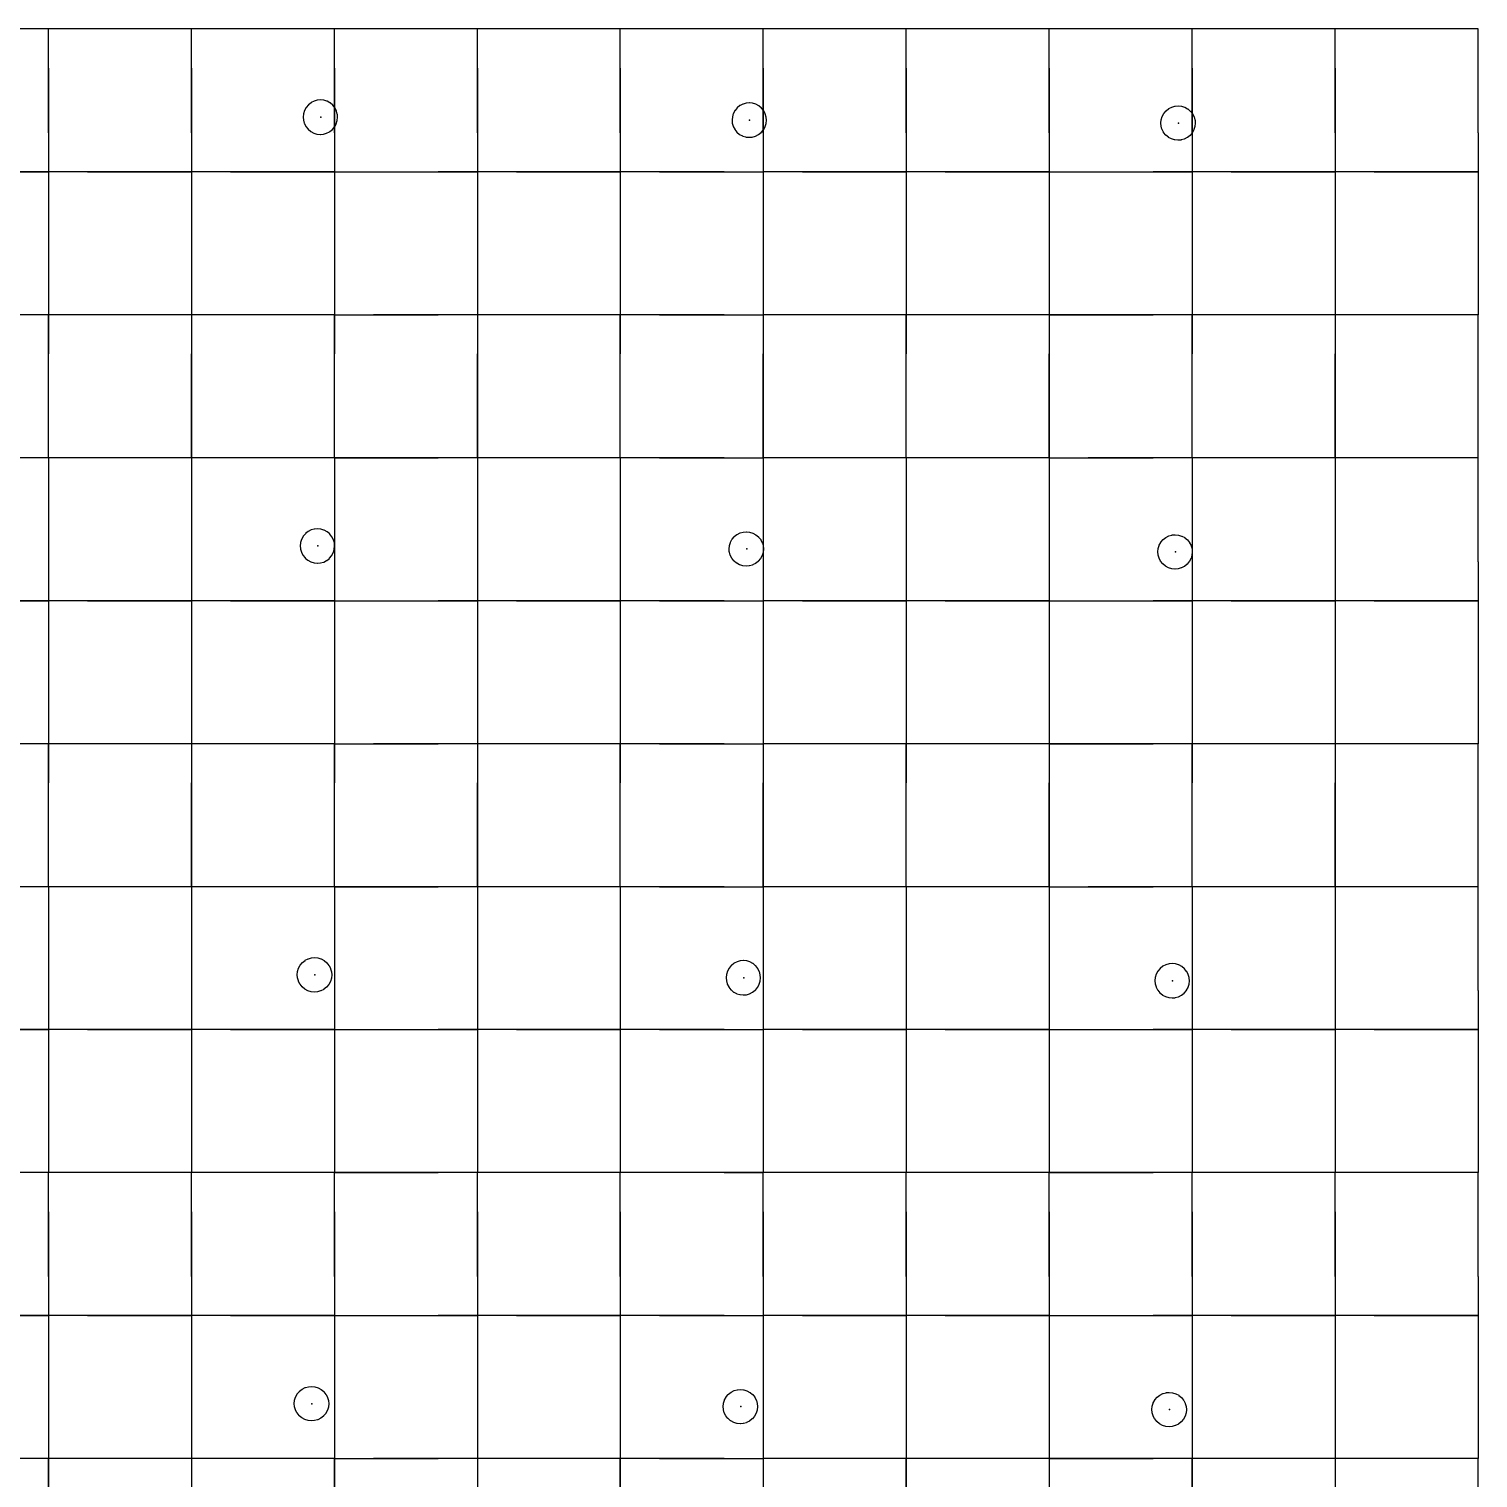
# Model space of a CAD drawing. Header units: metres. Extents: x 0 to 438, y -24 to 612.
# Drawn here: x 268.8 to 360, y 511.8 to 603 of the extents above; entities that cross this region are included whole.
import ezdxf

# ---------------------------------------------------------------- set-up
doc = ezdxf.new("R2010")
doc.units = ezdxf.units.M
doc.layers.add('LAYER_01_CUT', color=7, linetype='Continuous')
doc.layers.add('LAYER_04_GRID', color=7, linetype='Continuous')

msp = doc.modelspace()

# ---------------------------------------------------------------- linework, layer by layer
at = {"layer": 'LAYER_01_CUT'}
for points in [[(360, 596.462), (360, 603), (357.538, 603), (351, 603), (348.538, 603), (342, 603), (339.538, 603), (333, 603), (330.538, 603), (324, 603), (321.538, 603), (315, 603), (312.538, 603), (306, 603), (303.538, 603), (297, 603), (294.538, 603), (288, 603), (285.538, 603), (279, 603), (276.538, 603), (270, 603), (267.538, 603)], [(270, 596.462), (270, 603)], [(270, 600.538), (270, 603)], [(279, 596.462), (279, 603)], [(279, 600.538), (279, 603)], [(288, 596.462), (288, 603)], [(288, 600.538), (288, 603)], [(297, 596.462), (297, 603)], [(297, 600.538), (297, 603)], [(306, 596.462), (306, 603)], [(306, 600.538), (306, 603)], [(315, 596.462), (315, 603)], [(315, 600.538), (315, 603)], [(324, 596.462), (324, 603)], [(324, 600.538), (324, 603)], [(333, 596.462), (333, 603)], [(333, 600.538), (333, 603)], [(342, 596.462), (342, 603)], [(342, 600.538), (342, 603)], [(351, 596.462), (351, 603)], [(351, 600.538), (351, 603)], [(270, 600.538), (270, 594)], [(279, 600.538), (279, 594)], [(288, 600.538), (288, 594)], [(297, 600.538), (297, 594)], [(306, 600.538), (306, 594)], [(315, 600.538), (315, 594)], [(324, 600.538), (324, 594)], [(333, 600.538), (333, 594)], [(342, 600.538), (342, 594)], [(351, 600.538), (351, 594)], [(287.311, 596.384), (287.503, 596.437), (287.511, 596.44), (287.696, 596.533), (287.703, 596.539), (287.869, 596.669), (287.875, 596.676), (288.011, 596.838), (288.015, 596.846), (288.115, 597.03), (288.118, 597.038), (288.178, 597.234), (288.179, 597.242), (288.199, 597.441), (288.199, 597.449), (288.183, 597.636), (288.181, 597.644), (288.128, 597.835), (288.124, 597.843), (288.031, 598.028), (288.026, 598.035), (287.895, 598.201), (287.889, 598.207), (287.727, 598.343), (287.719, 598.348), (287.535, 598.448), (287.526, 598.45), (287.331, 598.51), (287.322, 598.511), (287.124, 598.532), (287.116, 598.531), (286.929, 598.516), (286.921, 598.513), (286.729, 598.46), (286.722, 598.457), (286.537, 598.364), (286.53, 598.358), (286.363, 598.228), (286.358, 598.221), (286.221, 598.059), (286.217, 598.051), (286.117, 597.867), (286.114, 597.859), (286.054, 597.663), (286.053, 597.655), (286.033, 597.456), (286.034, 597.448), (286.049, 597.261), (286.051, 597.253), (286.104, 597.062), (286.108, 597.054), (286.201, 596.869), (286.206, 596.862), (286.337, 596.696), (286.344, 596.69), (286.506, 596.554), (286.513, 596.549), (286.698, 596.449), (286.706, 596.447), (286.902, 596.387), (286.91, 596.386), (287.109, 596.365), (287.116, 596.366), (287.303, 596.381), (287.311, 596.384)], [(313.116, 597.681), (313.114, 597.672), (313.054, 597.476), (313.053, 597.468), (313.032, 597.27), (313.033, 597.262), (313.048, 597.075), (313.051, 597.067), (313.104, 596.875), (313.107, 596.868), (313.2, 596.683), (313.206, 596.676), (313.336, 596.509), (313.343, 596.504), (313.505, 596.367), (313.513, 596.363), (313.697, 596.263), (313.705, 596.26), (313.901, 596.2), (313.909, 596.199), (314.108, 596.179), (314.116, 596.179), (314.303, 596.195), (314.311, 596.197), (314.502, 596.25), (314.51, 596.254), (314.695, 596.347), (314.702, 596.352), (314.868, 596.483), (314.874, 596.49), (315.01, 596.651), (315.014, 596.659), (315.115, 596.844), (315.117, 596.852), (315.178, 597.048), (315.178, 597.056), (315.199, 597.255), (315.198, 597.262), (315.183, 597.449), (315.18, 597.457), (315.127, 597.649), (315.124, 597.657), (315.031, 597.842), (315.025, 597.848), (314.895, 598.015), (314.888, 598.02), (314.726, 598.157), (314.718, 598.161), (314.534, 598.261), (314.526, 598.264), (314.33, 598.324), (314.322, 598.325), (314.123, 598.345), (314.115, 598.345), (313.928, 598.329), (313.92, 598.327), (313.729, 598.274), (313.721, 598.27), (313.536, 598.177), (313.529, 598.172), (313.363, 598.041), (313.357, 598.035), (313.221, 597.873), (313.217, 597.865), (313.116, 597.681)], [(340.05, 596.88), (340.048, 596.888), (340.032, 597.075), (340.032, 597.083), (340.052, 597.282), (340.053, 597.29), (340.113, 597.486), (340.116, 597.494), (340.216, 597.679), (340.22, 597.686), (340.357, 597.848), (340.362, 597.855), (340.528, 597.985), (340.535, 597.991), (340.72, 598.084), (340.728, 598.087), (340.92, 598.14), (340.928, 598.143), (341.115, 598.158), (341.122, 598.159), (341.321, 598.138), (341.329, 598.138), (341.525, 598.077), (341.533, 598.075), (341.718, 597.975), (341.725, 597.97), (341.887, 597.834), (341.894, 597.828), (342.025, 597.662), (342.03, 597.655), (342.123, 597.47), (342.127, 597.462), (342.18, 597.271), (342.182, 597.263), (342.197, 597.076), (342.198, 597.068), (342.178, 596.87), (342.177, 596.861), (342.117, 596.665), (342.114, 596.657), (342.014, 596.473), (342.01, 596.465), (341.873, 596.303), (341.868, 596.296), (341.701, 596.166), (341.694, 596.16), (341.509, 596.068), (341.502, 596.064), (341.31, 596.011), (341.302, 596.008), (341.115, 595.993), (341.107, 595.992), (340.909, 596.013), (340.901, 596.014), (340.705, 596.074), (340.696, 596.076), (340.512, 596.177), (340.504, 596.181), (340.342, 596.317), (340.336, 596.323), (340.205, 596.489), (340.2, 596.496), (340.107, 596.681), (340.103, 596.689), (340.05, 596.88)], [(270, 596.462), (270, 594)], [(279, 596.462), (279, 594)], [(288, 596.462), (288, 594)], [(297, 596.462), (297, 594)], [(306, 596.462), (306, 594)], [(315, 596.462), (315, 594)], [(324, 596.462), (324, 594)], [(333, 596.462), (333, 594)], [(342, 596.462), (342, 594)], [(351, 596.462), (351, 594)], [(360, 596.462), (360, 594)], [(263.462, 594), (270, 594), (270, 587.462)], [(270, 594), (267.538, 594)], [(272.462, 594), (270, 594)], [(276.538, 594), (270, 594)], [(270, 594), (270, 591.538)], [(272.462, 594), (279, 594), (279, 587.462)], [(279, 594), (276.538, 594)], [(281.462, 594), (279, 594)], [(285.538, 594), (279, 594)], [(279, 594), (279, 591.538)], [(281.462, 594), (288, 594), (288, 587.462)], [(288, 594), (285.538, 594)], [(288, 594), (288, 591.538)], [(288, 594), (290.462, 594)], [(288, 594), (294.538, 594)], [(290.462, 594), (297, 594), (297, 587.462)], [(297, 594), (294.538, 594)], [(299.462, 594), (297, 594)], [(303.538, 594), (297, 594)], [(297, 594), (297, 591.538)], [(299.462, 594), (306, 594), (306, 587.462)], [(306, 594), (303.538, 594)], [(308.462, 594), (306, 594)], [(312.538, 594), (306, 594)], [(306, 594), (306, 591.538)], [(308.462, 594), (315, 594), (315, 587.462)], [(312.538, 594), (315, 594)], [(317.462, 594), (315, 594)], [(321.538, 594), (315, 594)], [(315, 594), (315, 591.538)], [(317.462, 594), (324, 594), (324, 587.462)], [(324, 594), (321.538, 594)], [(326.462, 594), (324, 594)], [(330.538, 594), (324, 594)], [(324, 594), (324, 591.538)], [(326.462, 594), (333, 594), (333, 587.462)], [(333, 594), (330.538, 594)], [(333, 594), (333, 591.538)], [(333, 594), (335.462, 594)], [(333, 594), (339.538, 594)], [(335.462, 594), (342, 594), (342, 587.462)], [(342, 594), (339.538, 594)], [(344.462, 594), (342, 594)], [(348.538, 594), (342, 594)], [(342, 594), (342, 591.538)], [(344.462, 594), (351, 594), (351, 587.462)], [(351, 594), (348.538, 594)], [(353.462, 594), (351, 594)], [(357.538, 594), (351, 594)], [(351, 594), (351, 591.538)], [(353.462, 594), (360, 594), (360, 587.462)], [(360, 594), (357.538, 594)], [(270, 591.538), (270, 585)], [(279, 591.538), (279, 585)], [(288, 591.538), (288, 585)], [(297, 591.538), (297, 585)], [(306, 591.538), (306, 585)], [(315, 591.538), (315, 585)], [(324, 591.538), (324, 585)], [(333, 591.538), (333, 585)], [(342, 591.538), (342, 585)], [(351, 591.538), (351, 585)], [(270, 587.462), (270, 585)], [(279, 587.462), (279, 585)], [(288, 587.462), (288, 585)], [(297, 587.462), (297, 585)], [(306, 587.462), (306, 585)], [(315, 587.462), (315, 585)], [(324, 587.462), (324, 585)], [(333, 587.462), (333, 585)], [(342, 587.462), (342, 585)], [(351, 587.462), (351, 585)], [(360, 587.462), (360, 585)], [(270, 585), (263.462, 585)], [(270, 585), (267.538, 585)], [(270, 578.462), (270, 585), (270, 582.538)], [(272.462, 585), (270, 585)], [(276.538, 585), (270, 585)], [(279, 585), (272.462, 585)], [(279, 585), (276.538, 585)], [(281.462, 585), (279, 585), (279, 578.462), (279, 576), (279, 569.462)], [(285.538, 585), (279, 585)], [(279, 585), (279, 582.538)], [(288, 585), (281.462, 585)], [(288, 585), (285.538, 585)], [(288, 578.462), (288, 585), (288, 582.538)], [(288, 585), (290.462, 585)], [(288, 585), (294.538, 585)], [(297, 585), (290.462, 585)], [(297, 585), (294.538, 585)], [(299.462, 585), (297, 585), (297, 578.462), (297, 576), (297, 569.462)], [(303.538, 585), (297, 585)], [(297, 585), (297, 582.538)], [(306, 585), (299.462, 585)], [(306, 585), (303.538, 585)], [(306, 578.462), (306, 585), (306, 582.538)], [(308.462, 585), (306, 585)], [(312.538, 585), (306, 585)], [(308.462, 585), (315, 585)], [(312.538, 585), (315, 585)], [(317.462, 585), (315, 585), (315, 578.462), (315, 576), (315, 569.462)], [(321.538, 585), (315, 585)], [(315, 585), (315, 582.538)], [(324, 585), (317.462, 585)], [(324, 585), (321.538, 585)], [(324, 578.462), (324, 585), (324, 582.538)], [(326.462, 585), (324, 585)], [(330.538, 585), (324, 585)], [(333, 585), (326.462, 585)], [(333, 585), (330.538, 585)], [(335.462, 585), (333, 585), (333, 578.462), (333, 576), (333, 569.462)], [(333, 585), (333, 582.538)], [(333, 585), (339.538, 585)], [(342, 585), (335.462, 585)], [(342, 585), (339.538, 585)], [(342, 578.462), (342, 585), (342, 582.538)], [(344.462, 585), (342, 585)], [(348.538, 585), (342, 585)], [(351, 585), (344.462, 585)], [(351, 585), (348.538, 585)], [(360, 569.462), (360, 576), (360, 578.462), (360, 585), (353.462, 585), (351, 585), (351, 578.462), (351, 576), (351, 569.462)], [(357.538, 585), (351, 585)], [(351, 585), (351, 582.538)], [(360, 585), (357.538, 585)], [(270, 576), (270, 582.538)], [(279, 576), (279, 582.538)], [(288, 576), (288, 582.538)], [(297, 576), (297, 582.538)], [(306, 576), (306, 582.538)], [(315, 576), (315, 582.538)], [(324, 576), (324, 582.538)], [(333, 576), (333, 582.538)], [(342, 576), (342, 582.538)], [(351, 576), (351, 582.538)], [(270, 576), (270, 578.462)], [(288, 576), (288, 578.462)], [(306, 576), (306, 578.462)], [(324, 576), (324, 578.462)], [(342, 576), (342, 578.462)], [(270, 576), (263.462, 576)], [(270, 576), (267.538, 576)], [(272.462, 576), (270, 576), (270, 569.462)], [(276.538, 576), (270, 576)], [(270, 576), (270, 573.538)], [(279, 576), (272.462, 576)], [(279, 576), (276.538, 576)], [(281.462, 576), (279, 576)], [(285.538, 576), (279, 576)], [(279, 576), (279, 573.538)], [(288, 576), (281.462, 576)], [(288, 576), (285.538, 576)], [(290.462, 576), (288, 576), (288, 569.462)], [(288, 576), (288, 573.538)], [(288, 576), (294.538, 576)], [(297, 576), (290.462, 576)], [(297, 576), (294.538, 576)], [(299.462, 576), (297, 576)], [(303.538, 576), (297, 576)], [(297, 576), (297, 573.538)], [(306, 576), (299.462, 576)], [(306, 576), (303.538, 576)], [(308.462, 576), (306, 576), (306, 569.462)], [(312.538, 576), (306, 576)], [(306, 576), (306, 573.538)], [(308.462, 576), (315, 576)], [(312.538, 576), (315, 576)], [(317.462, 576), (315, 576)], [(321.538, 576), (315, 576)], [(315, 576), (315, 573.538)], [(324, 576), (317.462, 576)], [(324, 576), (321.538, 576)], [(326.462, 576), (324, 576), (324, 569.462)], [(330.538, 576), (324, 576)], [(324, 576), (324, 573.538)], [(333, 576), (326.462, 576)], [(333, 576), (330.538, 576)], [(333, 576), (333, 573.538)], [(333, 576), (335.462, 576)], [(333, 576), (339.538, 576)], [(342, 576), (335.462, 576)], [(342, 576), (339.538, 576)], [(344.462, 576), (342, 576), (342, 569.462)], [(348.538, 576), (342, 576)], [(342, 576), (342, 573.538)], [(351, 576), (344.462, 576)], [(351, 576), (348.538, 576)], [(353.462, 576), (351, 576)], [(357.538, 576), (351, 576)], [(351, 576), (351, 573.538)], [(360, 576), (353.462, 576)], [(360, 576), (357.538, 576)], [(270, 573.538), (270, 567)], [(279, 573.538), (279, 567)], [(288, 573.538), (288, 567)], [(297, 573.538), (297, 567)], [(306, 573.538), (306, 567)], [(315, 573.538), (315, 567)], [(324, 573.538), (324, 567)], [(333, 573.538), (333, 567)], [(342, 573.538), (342, 567)], [(351, 573.538), (351, 567)], [(286.93, 569.366), (287.117, 569.382), (287.125, 569.384), (287.316, 569.437), (287.324, 569.441), (287.509, 569.534), (287.516, 569.539), (287.682, 569.67), (287.688, 569.677), (287.824, 569.838), (287.829, 569.846), (287.929, 570.031), (287.931, 570.039), (287.992, 570.235), (287.993, 570.243), (288.013, 570.442), (288.012, 570.449), (287.997, 570.636), (287.995, 570.644), (287.942, 570.836), (287.938, 570.844), (287.845, 571.029), (287.84, 571.036), (287.709, 571.202), (287.702, 571.207), (287.54, 571.344), (287.533, 571.348), (287.348, 571.448), (287.34, 571.451), (287.144, 571.511), (287.136, 571.512), (286.937, 571.532), (286.929, 571.532), (286.742, 571.516), (286.734, 571.514), (286.543, 571.461), (286.535, 571.457), (286.35, 571.364), (286.343, 571.359), (286.177, 571.228), (286.171, 571.222), (286.035, 571.06), (286.031, 571.052), (285.93, 570.868), (285.928, 570.859), (285.868, 570.663), (285.867, 570.655), (285.846, 570.457), (285.847, 570.449), (285.863, 570.262), (285.865, 570.254), (285.918, 570.062), (285.922, 570.055), (286.014, 569.87), (286.02, 569.863), (286.15, 569.697), (286.157, 569.691), (286.319, 569.554), (286.327, 569.55), (286.511, 569.45), (286.519, 569.447), (286.715, 569.387), (286.724, 569.386), (286.922, 569.366), (286.93, 569.366)], [(314.348, 571.262), (314.532, 571.162), (314.54, 571.158), (314.702, 571.021), (314.708, 571.015), (314.839, 570.849), (314.844, 570.842), (314.937, 570.657), (314.941, 570.649), (314.994, 570.458), (314.996, 570.45), (315.012, 570.263), (315.012, 570.255), (314.992, 570.057), (314.991, 570.048), (314.931, 569.852), (314.928, 569.844), (314.828, 569.66), (314.824, 569.652), (314.687, 569.49), (314.682, 569.483), (314.516, 569.353), (314.509, 569.347), (314.324, 569.255), (314.316, 569.251), (314.124, 569.198), (314.116, 569.196), (313.929, 569.18), (313.922, 569.179), (313.723, 569.2), (313.715, 569.201), (313.519, 569.261), (313.511, 569.263), (313.326, 569.364), (313.318, 569.368), (313.157, 569.504), (313.15, 569.51), (313.019, 569.676), (313.014, 569.683), (312.921, 569.868), (312.917, 569.876), (312.864, 570.067), (312.862, 570.075), (312.846, 570.262), (312.846, 570.27), (312.866, 570.469), (312.867, 570.477), (312.927, 570.673), (312.93, 570.681), (313.03, 570.866), (313.034, 570.873), (313.171, 571.035), (313.176, 571.042), (313.343, 571.173), (313.349, 571.178), (313.535, 571.271), (313.542, 571.275), (313.734, 571.328), (313.742, 571.33), (313.929, 571.345), (313.937, 571.346), (314.135, 571.325), (314.143, 571.325), (314.339, 571.264), (314.348, 571.262)], [(340.029, 570.679), (340.034, 570.687), (340.17, 570.849), (340.176, 570.855), (340.342, 570.986), (340.349, 570.992), (340.534, 571.084), (340.542, 571.088), (340.733, 571.141), (340.741, 571.143), (340.928, 571.159), (340.936, 571.16), (341.135, 571.139), (341.143, 571.138), (341.339, 571.078), (341.347, 571.075), (341.531, 570.975), (341.539, 570.971), (341.701, 570.835), (341.708, 570.829), (341.838, 570.663), (341.844, 570.656), (341.937, 570.471), (341.94, 570.463), (341.993, 570.271), (341.996, 570.263), (342.011, 570.076), (342.012, 570.069), (341.991, 569.87), (341.99, 569.862), (341.93, 569.666), (341.928, 569.658), (341.827, 569.473), (341.823, 569.466), (341.687, 569.304), (341.681, 569.297), (341.515, 569.166), (341.508, 569.161), (341.323, 569.068), (341.315, 569.064), (341.124, 569.011), (341.116, 569.009), (340.929, 568.994), (340.921, 568.993), (340.722, 569.013), (340.714, 569.014), (340.518, 569.075), (340.51, 569.077), (340.326, 569.177), (340.318, 569.181), (340.156, 569.318), (340.149, 569.324), (340.019, 569.49), (340.013, 569.497), (339.92, 569.682), (339.916, 569.689), (339.863, 569.881), (339.861, 569.889), (339.846, 570.076), (339.845, 570.084), (339.866, 570.282), (339.866, 570.291), (339.927, 570.487), (339.929, 570.495), (340.029, 570.679)], [(270, 569.462), (270, 567)], [(279, 569.462), (279, 567)], [(288, 569.462), (288, 567)], [(297, 569.462), (297, 567)], [(306, 569.462), (306, 567)], [(315, 569.462), (315, 567)], [(324, 569.462), (324, 567)], [(333, 569.462), (333, 567)], [(342, 569.462), (342, 567)], [(351, 569.462), (351, 567)], [(360, 569.462), (360, 567)], [(263.462, 567), (270, 567), (270, 560.462)], [(270, 567), (267.538, 567)], [(272.462, 567), (270, 567)], [(276.538, 567), (270, 567)], [(270, 567), (270, 564.538)], [(272.462, 567), (279, 567), (279, 560.462)], [(279, 567), (276.538, 567)], [(281.462, 567), (279, 567)], [(285.538, 567), (279, 567)], [(279, 567), (279, 564.538)], [(281.462, 567), (288, 567), (288, 560.462)], [(288, 567), (285.538, 567)], [(288, 567), (288, 564.538)], [(288, 567), (290.462, 567)], [(288, 567), (294.538, 567)], [(290.462, 567), (297, 567), (297, 560.462)], [(297, 567), (294.538, 567)], [(299.462, 567), (297, 567)], [(303.538, 567), (297, 567)], [(297, 567), (297, 564.538)], [(299.462, 567), (306, 567), (306, 560.462)], [(306, 567), (303.538, 567)], [(308.462, 567), (306, 567)], [(312.538, 567), (306, 567)], [(306, 567), (306, 564.538)], [(308.462, 567), (315, 567), (315, 560.462)], [(312.538, 567), (315, 567)], [(317.462, 567), (315, 567)], [(321.538, 567), (315, 567)], [(315, 567), (315, 564.538)], [(317.462, 567), (324, 567), (324, 560.462)], [(324, 567), (321.538, 567)], [(326.462, 567), (324, 567)], [(330.538, 567), (324, 567)], [(324, 567), (324, 564.538)], [(326.462, 567), (333, 567), (333, 560.462)], [(333, 567), (330.538, 567)], [(333, 567), (333, 564.538)], [(333, 567), (335.462, 567)], [(333, 567), (339.538, 567)], [(335.462, 567), (342, 567), (342, 560.462)], [(342, 567), (339.538, 567)], [(344.462, 567), (342, 567)], [(348.538, 567), (342, 567)], [(342, 567), (342, 564.538)], [(344.462, 567), (351, 567), (351, 560.462)], [(351, 567), (348.538, 567)], [(353.462, 567), (351, 567)], [(357.538, 567), (351, 567)], [(351, 567), (351, 564.538)], [(353.462, 567), (360, 567), (360, 560.462)], [(360, 567), (357.538, 567)], [(270, 564.538), (270, 558)], [(279, 564.538), (279, 558)], [(288, 564.538), (288, 558)], [(297, 564.538), (297, 558)], [(306, 564.538), (306, 558)], [(315, 564.538), (315, 558)], [(324, 564.538), (324, 558)], [(333, 564.538), (333, 558)], [(342, 564.538), (342, 558)], [(351, 564.538), (351, 558)], [(270, 560.462), (270, 558)], [(279, 560.462), (279, 558)], [(288, 560.462), (288, 558)], [(297, 560.462), (297, 558)], [(306, 560.462), (306, 558)], [(315, 560.462), (315, 558)], [(324, 560.462), (324, 558)], [(333, 560.462), (333, 558)], [(342, 560.462), (342, 558)], [(351, 560.462), (351, 558)], [(360, 560.462), (360, 558)], [(270, 558), (263.462, 558)], [(270, 558), (267.538, 558)], [(270, 551.462), (270, 558), (270, 555.538)], [(272.462, 558), (270, 558)], [(276.538, 558), (270, 558)], [(279, 558), (272.462, 558)], [(279, 558), (276.538, 558)], [(281.462, 558), (279, 558), (279, 551.462), (279, 549), (279, 542.462)], [(285.538, 558), (279, 558)], [(279, 558), (279, 555.538)], [(288, 558), (281.462, 558)], [(288, 558), (285.538, 558)], [(288, 551.462), (288, 558), (288, 555.538)], [(288, 558), (290.462, 558)], [(288, 558), (294.538, 558)], [(297, 558), (290.462, 558)], [(297, 558), (294.538, 558)], [(299.462, 558), (297, 558), (297, 551.462), (297, 549), (297, 542.462)], [(303.538, 558), (297, 558)], [(297, 558), (297, 555.538)], [(306, 558), (299.462, 558)], [(306, 558), (303.538, 558)], [(306, 551.462), (306, 558), (306, 555.538)], [(308.462, 558), (306, 558)], [(312.538, 558), (306, 558)], [(308.462, 558), (315, 558)], [(312.538, 558), (315, 558)], [(317.462, 558), (315, 558), (315, 551.462), (315, 549), (315, 542.462)], [(321.538, 558), (315, 558)], [(315, 558), (315, 555.538)], [(324, 558), (317.462, 558)], [(324, 558), (321.538, 558)], [(324, 551.462), (324, 558), (324, 555.538)], [(326.462, 558), (324, 558)], [(330.538, 558), (324, 558)], [(333, 558), (326.462, 558)], [(333, 558), (330.538, 558)], [(335.462, 558), (333, 558), (333, 551.462), (333, 549), (333, 542.462)], [(333, 558), (333, 555.538)], [(333, 558), (339.538, 558)], [(342, 558), (335.462, 558)], [(342, 558), (339.538, 558)], [(342, 551.462), (342, 558), (342, 555.538)], [(344.462, 558), (342, 558)], [(348.538, 558), (342, 558)], [(351, 558), (344.462, 558)], [(351, 558), (348.538, 558)], [(360, 542.462), (360, 549), (360, 551.462), (360, 558), (353.462, 558), (351, 558), (351, 551.462), (351, 549), (351, 542.462)], [(357.538, 558), (351, 558)], [(351, 558), (351, 555.538)], [(360, 558), (357.538, 558)], [(270, 549), (270, 555.538)], [(279, 549), (279, 555.538)], [(288, 549), (288, 555.538)], [(297, 549), (297, 555.538)], [(306, 549), (306, 555.538)], [(315, 549), (315, 555.538)], [(324, 549), (324, 555.538)], [(333, 549), (333, 555.538)], [(342, 549), (342, 555.538)], [(351, 549), (351, 555.538)], [(270, 549), (270, 551.462)], [(288, 549), (288, 551.462)], [(306, 549), (306, 551.462)], [(324, 549), (324, 551.462)], [(342, 549), (342, 551.462)], [(270, 549), (263.462, 549)], [(270, 549), (267.538, 549)], [(272.462, 549), (270, 549), (270, 542.462)], [(276.538, 549), (270, 549)], [(270, 549), (270, 546.538)], [(279, 549), (272.462, 549)], [(279, 549), (276.538, 549)], [(281.462, 549), (279, 549)], [(285.538, 549), (279, 549)], [(279, 549), (279, 546.538)], [(288, 549), (281.462, 549)], [(288, 549), (285.538, 549)], [(290.462, 549), (288, 549), (288, 542.462)], [(288, 549), (288, 546.538)], [(288, 549), (294.538, 549)], [(297, 549), (290.462, 549)], [(297, 549), (294.538, 549)], [(299.462, 549), (297, 549)], [(303.538, 549), (297, 549)], [(297, 549), (297, 546.538)], [(306, 549), (299.462, 549)], [(306, 549), (303.538, 549)], [(308.462, 549), (306, 549), (306, 542.462)], [(312.538, 549), (306, 549)], [(306, 549), (306, 546.538)], [(308.462, 549), (315, 549)], [(312.538, 549), (315, 549)], [(317.462, 549), (315, 549)], [(321.538, 549), (315, 549)], [(315, 549), (315, 546.538)], [(324, 549), (317.462, 549)], [(324, 549), (321.538, 549)], [(326.462, 549), (324, 549), (324, 542.462)], [(330.538, 549), (324, 549)], [(324, 549), (324, 546.538)], [(333, 549), (326.462, 549)], [(333, 549), (330.538, 549)], [(333, 549), (333, 546.538)], [(333, 549), (335.462, 549)], [(333, 549), (339.538, 549)], [(342, 549), (335.462, 549)], [(342, 549), (339.538, 549)], [(344.462, 549), (342, 549), (342, 542.462)], [(348.538, 549), (342, 549)], [(342, 549), (342, 546.538)], [(351, 549), (344.462, 549)], [(351, 549), (348.538, 549)], [(353.462, 549), (351, 549)], [(357.538, 549), (351, 549)], [(351, 549), (351, 546.538)], [(360, 549), (353.462, 549)], [(360, 549), (357.538, 549)], [(270, 546.538), (270, 540)], [(279, 546.538), (279, 540)], [(288, 546.538), (288, 540)], [(297, 546.538), (297, 540)], [(306, 546.538), (306, 540)], [(315, 546.538), (315, 540)], [(324, 546.538), (324, 540)], [(333, 546.538), (333, 540)], [(342, 546.538), (342, 540)], [(351, 546.538), (351, 540)], [(286.349, 544.458), (286.357, 544.462), (286.548, 544.515), (286.556, 544.517), (286.743, 544.532), (286.751, 544.533), (286.949, 544.513), (286.958, 544.512), (287.154, 544.451), (287.162, 544.449), (287.346, 544.349), (287.354, 544.345), (287.516, 544.208), (287.523, 544.202), (287.653, 544.036), (287.659, 544.029), (287.751, 543.844), (287.755, 543.837), (287.808, 543.645), (287.81, 543.637), (287.826, 543.45), (287.827, 543.442), (287.806, 543.244), (287.805, 543.235), (287.745, 543.039), (287.743, 543.031), (287.642, 542.847), (287.638, 542.839), (287.502, 542.677), (287.496, 542.671), (287.33, 542.54), (287.323, 542.534), (287.138, 542.442), (287.13, 542.438), (286.938, 542.385), (286.931, 542.383), (286.743, 542.367), (286.736, 542.366), (286.537, 542.387), (286.529, 542.388), (286.333, 542.448), (286.325, 542.451), (286.14, 542.551), (286.133, 542.555), (285.971, 542.691), (285.964, 542.697), (285.833, 542.863), (285.828, 542.87), (285.735, 543.055), (285.731, 543.063), (285.678, 543.255), (285.676, 543.263), (285.661, 543.449), (285.66, 543.457), (285.68, 543.656), (285.681, 543.664), (285.741, 543.86), (285.744, 543.868), (285.844, 544.053), (285.848, 544.06), (285.985, 544.222), (285.991, 544.229), (286.157, 544.36), (286.164, 544.365), (286.349, 544.458)], [(314.755, 543.65), (314.751, 543.658), (314.658, 543.843), (314.652, 543.85), (314.522, 544.016), (314.515, 544.022), (314.353, 544.158), (314.346, 544.162), (314.161, 544.263), (314.153, 544.265), (313.957, 544.325), (313.949, 544.326), (313.75, 544.347), (313.742, 544.346), (313.555, 544.33), (313.547, 544.328), (313.356, 544.275), (313.348, 544.271), (313.163, 544.179), (313.156, 544.173), (312.99, 544.043), (312.984, 544.036), (312.848, 543.874), (312.844, 543.866), (312.743, 543.682), (312.741, 543.674), (312.681, 543.478), (312.68, 543.469), (312.659, 543.271), (312.66, 543.263), (312.675, 543.076), (312.678, 543.068), (312.731, 542.877), (312.735, 542.869), (312.827, 542.684), (312.833, 542.677), (312.963, 542.511), (312.97, 542.505), (313.132, 542.368), (313.14, 542.364), (313.324, 542.264), (313.332, 542.262), (313.528, 542.201), (313.537, 542.201), (313.735, 542.18), (313.743, 542.181), (313.93, 542.196), (313.938, 542.198), (314.129, 542.251), (314.137, 542.255), (314.322, 542.348), (314.329, 542.353), (314.495, 542.484), (314.501, 542.491), (314.637, 542.653), (314.642, 542.66), (314.742, 542.845), (314.744, 542.853), (314.805, 543.049), (314.805, 543.057), (314.826, 543.256), (314.825, 543.264), (314.81, 543.451), (314.808, 543.458), (314.755, 543.65)], [(339.74, 543.487), (339.68, 543.291), (339.679, 543.283), (339.659, 543.084), (339.659, 543.077), (339.675, 542.89), (339.677, 542.882), (339.73, 542.69), (339.734, 542.682), (339.827, 542.497), (339.832, 542.49), (339.963, 542.324), (339.969, 542.319), (340.131, 542.182), (340.139, 542.178), (340.324, 542.078), (340.332, 542.075), (340.528, 542.015), (340.536, 542.014), (340.734, 541.994), (340.742, 541.994), (340.929, 542.01), (340.937, 542.012), (341.129, 542.065), (341.136, 542.069), (341.322, 542.162), (341.328, 542.167), (341.495, 542.298), (341.5, 542.304), (341.637, 542.466), (341.641, 542.474), (341.741, 542.658), (341.744, 542.667), (341.804, 542.863), (341.805, 542.871), (341.825, 543.069), (341.825, 543.077), (341.809, 543.264), (341.807, 543.272), (341.754, 543.464), (341.75, 543.471), (341.657, 543.656), (341.652, 543.663), (341.521, 543.829), (341.515, 543.835), (341.353, 543.972), (341.345, 543.976), (341.16, 544.076), (341.152, 544.079), (340.956, 544.139), (340.948, 544.14), (340.75, 544.16), (340.742, 544.16), (340.555, 544.144), (340.547, 544.142), (340.355, 544.089), (340.348, 544.085), (340.162, 543.992), (340.155, 543.987), (339.989, 543.856), (339.984, 543.849), (339.847, 543.688), (339.843, 543.68), (339.743, 543.495), (339.74, 543.487)], [(270, 542.462), (270, 540)], [(279, 542.462), (279, 540)], [(288, 542.462), (288, 540)], [(297, 542.462), (297, 540)], [(306, 542.462), (306, 540)], [(315, 542.462), (315, 540)], [(324, 542.462), (324, 540)], [(333, 542.462), (333, 540)], [(342, 542.462), (342, 540)], [(351, 542.462), (351, 540)], [(360, 542.462), (360, 540)], [(263.462, 540), (270, 540), (270, 533.462)], [(270, 540), (267.538, 540)], [(272.462, 540), (270, 540)], [(276.538, 540), (270, 540)], [(270, 540), (270, 537.538)], [(272.462, 540), (279, 540), (279, 533.462)], [(279, 540), (276.538, 540)], [(281.462, 540), (279, 540)], [(285.538, 540), (279, 540)], [(279, 540), (279, 537.538)], [(281.462, 540), (288, 540), (288, 533.462)], [(288, 540), (285.538, 540)], [(288, 540), (288, 537.538)], [(288, 540), (290.462, 540)], [(288, 540), (294.538, 540)], [(290.462, 540), (297, 540), (297, 533.462)], [(297, 540), (294.538, 540)], [(299.462, 540), (297, 540)], [(303.538, 540), (297, 540)], [(297, 540), (297, 537.538)], [(299.462, 540), (306, 540), (306, 533.462)], [(306, 540), (303.538, 540)], [(308.462, 540), (306, 540)], [(312.538, 540), (306, 540)], [(306, 540), (306, 537.538)], [(308.462, 540), (315, 540), (315, 533.462)], [(312.538, 540), (315, 540)], [(317.462, 540), (315, 540)], [(321.538, 540), (315, 540)], [(315, 540), (315, 537.538)], [(317.462, 540), (324, 540), (324, 533.462)], [(324, 540), (321.538, 540)], [(326.462, 540), (324, 540)], [(330.538, 540), (324, 540)], [(324, 540), (324, 537.538)], [(326.462, 540), (333, 540), (333, 533.462)], [(333, 540), (330.538, 540)], [(333, 540), (333, 537.538)], [(333, 540), (335.462, 540)], [(333, 540), (339.538, 540)], [(335.462, 540), (342, 540), (342, 533.462)], [(342, 540), (339.538, 540)], [(344.462, 540), (342, 540)], [(348.538, 540), (342, 540)], [(342, 540), (342, 537.538)], [(344.462, 540), (351, 540), (351, 533.462)], [(351, 540), (348.538, 540)], [(353.462, 540), (351, 540)], [(357.538, 540), (351, 540)], [(351, 540), (351, 537.538)], [(353.462, 540), (360, 540), (360, 533.462)], [(360, 540), (357.538, 540)], [(270, 537.538), (270, 531)], [(279, 537.538), (279, 531)], [(288, 537.538), (288, 531)], [(297, 537.538), (297, 531)], [(306, 537.538), (306, 531)], [(315, 537.538), (315, 531)], [(324, 537.538), (324, 531)], [(333, 537.538), (333, 531)], [(342, 537.538), (342, 531)], [(351, 537.538), (351, 531)], [(270, 533.462), (270, 531)], [(279, 533.462), (279, 531)], [(288, 533.462), (288, 531)], [(297, 533.462), (297, 531)], [(306, 533.462), (306, 531)], [(315, 533.462), (315, 531)], [(324, 533.462), (324, 531)], [(333, 533.462), (333, 531)], [(342, 533.462), (342, 531)], [(351, 533.462), (351, 531)], [(360, 533.462), (360, 531)], [(360, 524.462), (360, 531), (353.462, 531), (351, 531), (344.462, 531), (342, 531), (335.462, 531), (333, 531), (326.462, 531), (324, 531), (317.462, 531), (315, 531), (308.462, 531), (306, 531), (299.462, 531), (297, 531), (290.462, 531), (288, 531), (281.462, 531), (279, 531), (272.462, 531), (270, 531), (263.462, 531)], [(270, 531), (267.538, 531)], [(276.538, 531), (270, 531)], [(270, 524.462), (270, 531)], [(270, 528.538), (270, 531)], [(279, 531), (276.538, 531)], [(285.538, 531), (279, 531)], [(279, 524.462), (279, 531)], [(279, 528.538), (279, 531)], [(288, 531), (285.538, 531)], [(288, 524.462), (288, 531)], [(288, 528.538), (288, 531)], [(288, 531), (294.538, 531)], [(297, 531), (294.538, 531)], [(303.538, 531), (297, 531)], [(297, 524.462), (297, 531)], [(297, 528.538), (297, 531)], [(306, 531), (303.538, 531)], [(312.538, 531), (306, 531)], [(306, 524.462), (306, 531)], [(306, 528.538), (306, 531)], [(312.538, 531), (315, 531)], [(321.538, 531), (315, 531)], [(315, 524.462), (315, 531)], [(315, 528.538), (315, 531)], [(324, 531), (321.538, 531)], [(330.538, 531), (324, 531)], [(324, 524.462), (324, 531)], [(324, 528.538), (324, 531)], [(333, 531), (330.538, 531)], [(333, 524.462), (333, 531)], [(333, 528.538), (333, 531)], [(333, 531), (339.538, 531)], [(342, 531), (339.538, 531)], [(348.538, 531), (342, 531)], [(342, 524.462), (342, 531)], [(342, 528.538), (342, 531)], [(351, 531), (348.538, 531)], [(357.538, 531), (351, 531)], [(351, 524.462), (351, 531)], [(351, 528.538), (351, 531)], [(360, 531), (357.538, 531)], [(270, 528.538), (270, 522)], [(279, 528.538), (279, 522)], [(288, 528.538), (288, 522)], [(297, 528.538), (297, 522)], [(306, 528.538), (306, 522)], [(315, 528.538), (315, 522)], [(324, 528.538), (324, 522)], [(333, 528.538), (333, 522)], [(342, 528.538), (342, 522)], [(351, 528.538), (351, 522)], [(270, 524.462), (270, 522)], [(279, 524.462), (279, 522)], [(288, 524.462), (288, 522)], [(297, 524.462), (297, 522)], [(306, 524.462), (306, 522)], [(315, 524.462), (315, 522)], [(324, 524.462), (324, 522)], [(333, 524.462), (333, 522)], [(342, 524.462), (342, 522)], [(351, 524.462), (351, 522)], [(360, 524.462), (360, 522)], [(263.462, 522), (270, 522), (270, 515.462)], [(270, 522), (267.538, 522)], [(272.462, 522), (270, 522)], [(276.538, 522), (270, 522)], [(270, 522), (270, 519.538)], [(272.462, 522), (279, 522), (279, 515.462)], [(279, 522), (276.538, 522)], [(281.462, 522), (279, 522)], [(285.538, 522), (279, 522)], [(279, 522), (279, 519.538)], [(281.462, 522), (288, 522), (288, 515.462)], [(288, 522), (285.538, 522)], [(288, 522), (288, 519.538)], [(288, 522), (290.462, 522)], [(288, 522), (294.538, 522)], [(290.462, 522), (297, 522), (297, 515.462)], [(297, 522), (294.538, 522)], [(299.462, 522), (297, 522)], [(303.538, 522), (297, 522)], [(297, 522), (297, 519.538)], [(299.462, 522), (306, 522), (306, 515.462)], [(306, 522), (303.538, 522)], [(308.462, 522), (306, 522)], [(312.538, 522), (306, 522)], [(306, 522), (306, 519.538)], [(308.462, 522), (315, 522), (315, 515.462)], [(312.538, 522), (315, 522)], [(317.462, 522), (315, 522)], [(321.538, 522), (315, 522)], [(315, 522), (315, 519.538)], [(317.462, 522), (324, 522), (324, 515.462)], [(324, 522), (321.538, 522)], [(326.462, 522), (324, 522)], [(330.538, 522), (324, 522)], [(324, 522), (324, 519.538)], [(326.462, 522), (333, 522), (333, 515.462)], [(333, 522), (330.538, 522)], [(333, 522), (333, 519.538)], [(333, 522), (335.462, 522)], [(333, 522), (339.538, 522)], [(335.462, 522), (342, 522), (342, 515.462)], [(342, 522), (339.538, 522)], [(344.462, 522), (342, 522)], [(348.538, 522), (342, 522)], [(342, 522), (342, 519.538)], [(344.462, 522), (351, 522), (351, 515.462)], [(351, 522), (348.538, 522)], [(353.462, 522), (351, 522)], [(357.538, 522), (351, 522)], [(351, 522), (351, 519.538)], [(353.462, 522), (360, 522), (360, 515.462)], [(360, 522), (357.538, 522)], [(270, 519.538), (270, 513)], [(279, 519.538), (279, 513)], [(288, 519.538), (288, 513)], [(297, 519.538), (297, 513)], [(306, 519.538), (306, 513)], [(315, 519.538), (315, 513)], [(324, 519.538), (324, 513)], [(333, 519.538), (333, 513)], [(342, 519.538), (342, 513)], [(351, 519.538), (351, 513)], [(285.798, 517.223), (285.804, 517.23), (285.97, 517.36), (285.977, 517.366), (286.162, 517.458), (286.17, 517.462), (286.362, 517.515), (286.37, 517.518), (286.557, 517.533), (286.564, 517.534), (286.763, 517.513), (286.771, 517.512), (286.967, 517.452), (286.975, 517.45), (287.16, 517.349), (287.167, 517.345), (287.329, 517.209), (287.336, 517.203), (287.467, 517.037), (287.472, 517.03), (287.565, 516.845), (287.569, 516.837), (287.622, 516.646), (287.624, 516.638), (287.639, 516.451), (287.64, 516.443), (287.62, 516.244), (287.619, 516.236), (287.559, 516.04), (287.556, 516.032), (287.456, 515.847), (287.452, 515.84), (287.315, 515.678), (287.309, 515.671), (287.143, 515.541), (287.136, 515.535), (286.951, 515.442), (286.944, 515.439), (286.752, 515.386), (286.744, 515.383), (286.557, 515.368), (286.549, 515.367), (286.351, 515.388), (286.342, 515.388), (286.146, 515.449), (286.138, 515.451), (285.954, 515.551), (285.946, 515.556), (285.784, 515.692), (285.777, 515.698), (285.647, 515.864), (285.642, 515.871), (285.549, 516.056), (285.545, 516.064), (285.492, 516.255), (285.49, 516.263), (285.474, 516.45), (285.474, 516.458), (285.494, 516.656), (285.495, 516.665), (285.555, 516.861), (285.558, 516.869), (285.658, 517.053), (285.662, 517.061), (285.798, 517.223)], [(314.639, 516.256), (314.619, 516.058), (314.618, 516.05), (314.558, 515.854), (314.555, 515.845), (314.455, 515.661), (314.451, 515.653), (314.315, 515.491), (314.309, 515.485), (314.143, 515.354), (314.136, 515.349), (313.951, 515.256), (313.943, 515.252), (313.751, 515.199), (313.743, 515.197), (313.556, 515.181), (313.549, 515.181), (313.35, 515.201), (313.342, 515.202), (313.146, 515.262), (313.138, 515.265), (312.953, 515.365), (312.946, 515.369), (312.784, 515.506), (312.777, 515.511), (312.646, 515.678), (312.641, 515.684), (312.548, 515.869), (312.544, 515.877), (312.491, 516.069), (312.489, 516.077), (312.474, 516.264), (312.473, 516.271), (312.493, 516.47), (312.494, 516.478), (312.554, 516.674), (312.557, 516.682), (312.657, 516.867), (312.661, 516.875), (312.798, 517.036), (312.803, 517.043), (312.97, 517.174), (312.977, 517.179), (313.162, 517.272), (313.169, 517.276), (313.361, 517.329), (313.369, 517.331), (313.556, 517.347), (313.564, 517.347), (313.762, 517.327), (313.771, 517.326), (313.966, 517.266), (313.975, 517.263), (314.159, 517.163), (314.167, 517.159), (314.329, 517.022), (314.335, 517.017), (314.466, 516.85), (314.471, 516.843), (314.564, 516.658), (314.568, 516.651), (314.621, 516.459), (314.623, 516.451), (314.639, 516.264), (314.639, 516.256)], [(341.158, 516.977), (341.166, 516.972), (341.328, 516.836), (341.335, 516.83), (341.465, 516.664), (341.471, 516.657), (341.564, 516.472), (341.567, 516.464), (341.62, 516.273), (341.623, 516.265), (341.638, 516.078), (341.639, 516.07), (341.618, 515.871), (341.618, 515.863), (341.557, 515.667), (341.555, 515.659), (341.454, 515.475), (341.45, 515.467), (341.314, 515.305), (341.308, 515.298), (341.142, 515.168), (341.135, 515.162), (340.95, 515.069), (340.942, 515.066), (340.751, 515.013), (340.743, 515.01), (340.556, 514.995), (340.548, 514.994), (340.349, 515.015), (340.341, 515.016), (340.145, 515.076), (340.137, 515.078), (339.953, 515.178), (339.945, 515.183), (339.783, 515.319), (339.776, 515.325), (339.646, 515.491), (339.64, 515.498), (339.547, 515.683), (339.544, 515.691), (339.491, 515.882), (339.488, 515.89), (339.473, 516.077), (339.472, 516.085), (339.493, 516.284), (339.493, 516.292), (339.554, 516.488), (339.556, 516.496), (339.657, 516.68), (339.661, 516.688), (339.797, 516.85), (339.803, 516.857), (339.969, 516.987), (339.976, 516.993), (340.161, 517.086), (340.169, 517.089), (340.36, 517.142), (340.368, 517.145), (340.555, 517.16), (340.563, 517.161), (340.762, 517.14), (340.77, 517.139), (340.966, 517.079), (340.974, 517.077), (341.158, 516.977)], [(270, 515.462), (270, 513)], [(279, 515.462), (279, 513)], [(288, 515.462), (288, 513)], [(297, 515.462), (297, 513)], [(306, 515.462), (306, 513)], [(315, 515.462), (315, 513)], [(324, 515.462), (324, 513)], [(333, 515.462), (333, 513)], [(342, 515.462), (342, 513)], [(351, 515.462), (351, 513)], [(360, 515.462), (360, 513)], [(270, 513), (263.462, 513)], [(270, 513), (267.538, 513)], [(270, 506.462), (270, 513), (270, 510.538)], [(272.462, 513), (270, 513)], [(276.538, 513), (270, 513)], [(279, 513), (272.462, 513)], [(279, 513), (276.538, 513)], [(281.462, 513), (279, 513), (279, 506.462), (279, 504), (279, 497.462)], [(285.538, 513), (279, 513)], [(279, 513), (279, 510.538)], [(288, 513), (281.462, 513)], [(288, 513), (285.538, 513)], [(288, 506.462), (288, 513), (288, 510.538)], [(288, 513), (290.462, 513)], [(288, 513), (294.538, 513)], [(297, 513), (290.462, 513)], [(297, 513), (294.538, 513)], [(299.462, 513), (297, 513), (297, 506.462), (297, 504), (297, 497.462)], [(303.538, 513), (297, 513)], [(297, 513), (297, 510.538)], [(306, 513), (299.462, 513)], [(306, 513), (303.538, 513)], [(306, 506.462), (306, 513), (306, 510.538)], [(308.462, 513), (306, 513)], [(312.538, 513), (306, 513)], [(308.462, 513), (315, 513)], [(312.538, 513), (315, 513)], [(317.462, 513), (315, 513), (315, 506.462), (315, 504), (315, 497.462)], [(321.538, 513), (315, 513)], [(315, 513), (315, 510.538)], [(324, 513), (317.462, 513)], [(324, 513), (321.538, 513)], [(324, 506.462), (324, 513), (324, 510.538)], [(326.462, 513), (324, 513)], [(330.538, 513), (324, 513)], [(333, 513), (326.462, 513)], [(333, 513), (330.538, 513)], [(335.462, 513), (333, 513), (333, 506.462), (333, 504), (333, 497.462)], [(333, 513), (333, 510.538)], [(333, 513), (339.538, 513)], [(342, 513), (335.462, 513)], [(342, 513), (339.538, 513)], [(342, 506.462), (342, 513), (342, 510.538)], [(344.462, 513), (342, 513)], [(348.538, 513), (342, 513)], [(351, 513), (344.462, 513)], [(351, 513), (348.538, 513)], [(360, 497.462), (360, 504), (360, 506.462), (360, 513), (353.462, 513), (351, 513), (351, 506.462), (351, 504), (351, 497.462)], [(357.538, 513), (351, 513)], [(351, 513), (351, 510.538)], [(360, 513), (357.538, 513)]]:
    msp.add_lwpolyline(points, dxfattribs=at)
at = {"layer": 'LAYER_04_GRID'}
for p in [(287.143, 597.448), (314.142, 597.262), (341.142, 597.075), (286.957, 570.449), (313.956, 570.262), (340.955, 570.076), (286.77, 543.45), (313.77, 543.263), (340.769, 543.077), (286.584, 516.45), (313.583, 516.264), (340.582, 516.077)]:
    msp.add_point(p, dxfattribs=at)

doc.saveas('drawing.dxf')
